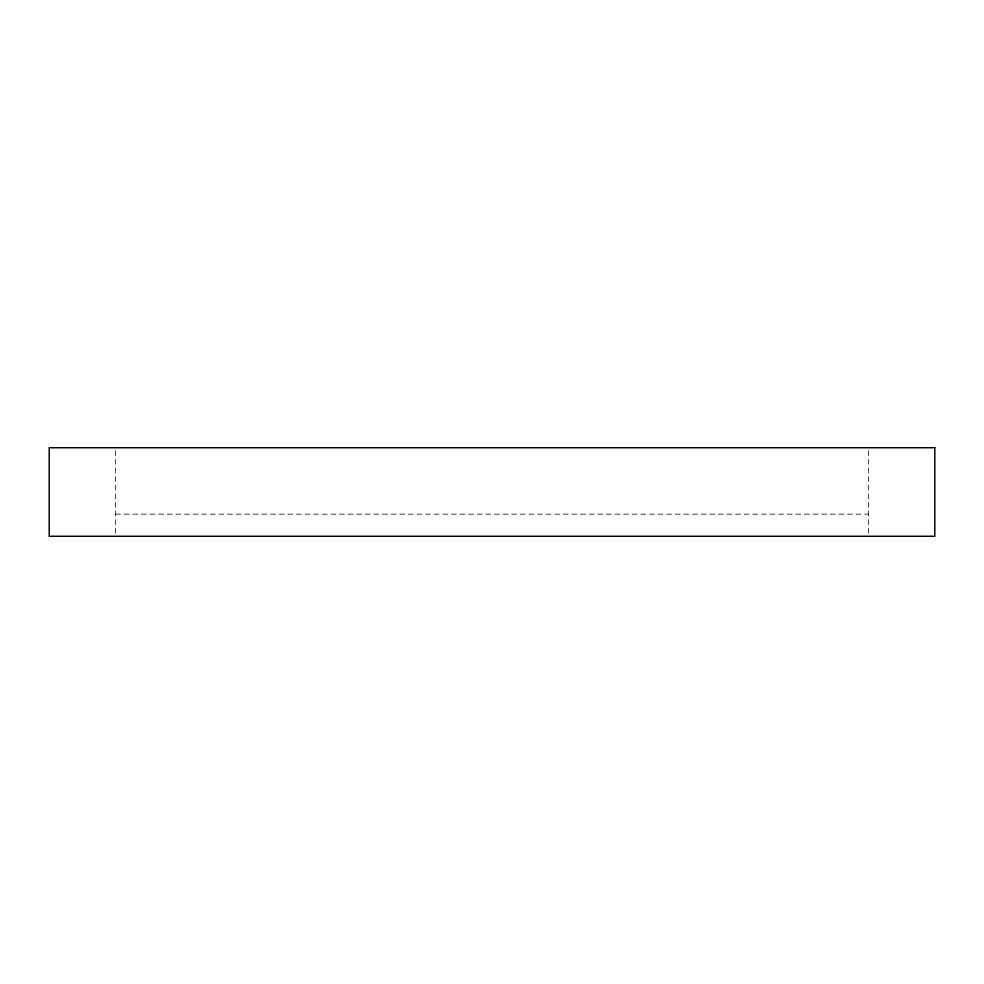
<?xml version="1.0" encoding="UTF-8"?>
<svg xmlns="http://www.w3.org/2000/svg" width="984" height="984" viewBox="0 0 984 984"><rect width="100%" height="100%" fill="white"/><g stroke="black" fill="none" stroke-linecap="round" stroke-linejoin="round"><path stroke-width="0.74" stroke-dasharray="4.92 3.69" d="M115.62 514.14L868.38 514.14M868.38 450.77L868.38 533.23M115.62 450.77L115.62 533.23"/><path stroke-width="1.48" d="M934.8 447.72L49.2 447.72L49.2 536.28L934.8 536.28L934.8 447.72"/></g></svg>
